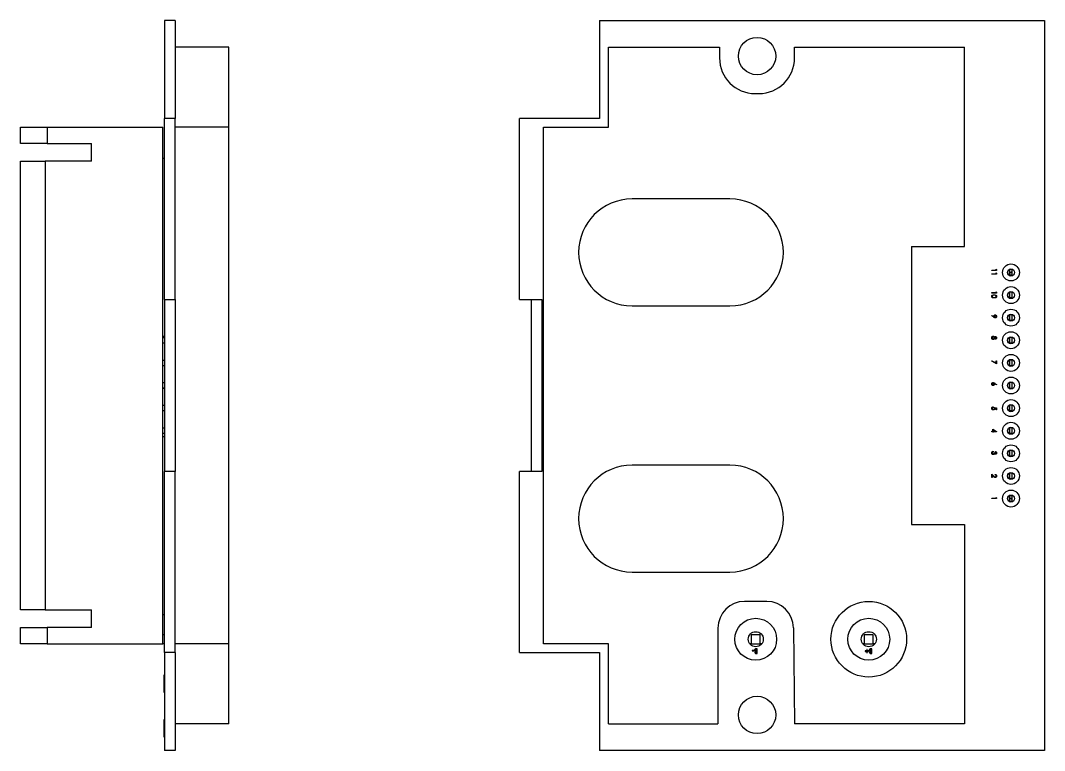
# Model space of a CAD drawing. Header units: millimetres. Extents: x 116 to 323, y 112 to 194.
# Drawn here: x 208 to 323.1, y 112.2 to 194.2 of the extents above; entities that cross this region are included whole.
import ezdxf

# ---------------------------------------------------------------- set-up
doc = ezdxf.new("R2010")
doc.units = ezdxf.units.MM

msp = doc.modelspace()

# ---------------------------------------------------------------- linework, layer by layer
at = {"color": 7, "linetype": 'Continuous', "lineweight": 25}
for p, q in [((225.39, 194.18), (224.19, 194.18)), ((224.19, 194.18), (224.19, 183.18)), ((225.39, 194.18), (225.39, 183.18)), ((273.06, 194.18), (273.06, 183.18)), ((273.06, 194.18), (323.06, 194.18)), ((323.06, 194.18), (323.06, 112.18)), ((231.39, 191.18), (225.39, 191.18)), ((231.39, 182.18), (231.39, 191.18)), ((274.06, 182.18), (274.06, 191.18)), ((274.06, 191.18), (286.54, 191.18)), ((286.54, 191.18), (286.54, 189.97)), ((294.97, 189.97), (294.97, 191.18)), ((294.97, 191.18), (314.06, 191.18)), ((314.06, 168.78), (314.06, 191.18)), ((290.54, 185.97), (290.97, 185.97)), ((225.39, 183.18), (224.19, 183.18)), ((224.19, 162.83), (224.19, 183.18)), ((225.39, 162.83), (225.39, 183.18)), ((264.06, 162.83), (264.06, 183.18)), ((273.06, 183.18), (264.06, 183.18)), ((207.99, 180.38), (207.99, 182.18)), ((207.99, 182.18), (210.99, 182.18)), ((210.99, 182.18), (210.99, 180.38)), ((210.99, 182.18), (223.99, 182.18)), ((223.99, 124.18), (223.99, 182.18)), ((231.39, 182.18), (225.39, 182.18)), ((231.39, 124.18), (231.39, 182.18)), ((266.76, 124.18), (266.76, 182.18)), ((266.76, 182.18), (274.06, 182.18)), ((210.99, 180.38), (207.99, 180.38)), ((210.99, 180.38), (215.99, 180.38)), ((215.99, 178.38), (215.99, 180.38)), ((207.99, 127.98), (207.99, 178.38)), ((207.99, 178.38), (210.76, 178.38)), ((210.76, 178.38), (210.76, 127.98)), ((215.99, 178.38), (210.76, 178.38)), ((223.99, 178.72), (224.19, 178.72)), ((287.71, 174.13), (276.71, 174.13)), ((308.11, 168.78), (314.06, 168.78)), ((308.11, 168.78), (308.11, 137.58)), ((317.13, 166.15), (317.61, 166.15)), ((317.13, 166.1), (317.13, 166.15)), ((317.66, 166.1), (317.13, 166.1)), ((317.13, 165.74), (317.61, 165.74)), ((317.13, 165.69), (317.13, 165.74)), ((317.61, 166.15), (317.61, 166.23)), ((317.61, 166.23), (317.66, 166.2)), ((317.61, 165.74), (317.61, 165.82)), ((317.61, 165.82), (317.66, 165.79)), ((317.66, 166.2), (317.66, 166.1)), ((317.66, 165.79), (317.66, 165.69)), ((319.04, 166.2), (319.12, 166.2)), ((319.12, 165.56), (319.12, 166.2)), ((319.16, 166.2), (319.12, 166.2)), ((319.16, 165.56), (319.16, 166.2)), ((319.41, 166.2), (319.16, 166.2)), ((319.41, 165.56), (319.41, 166.2)), ((317.66, 165.69), (317.13, 165.69)), ((319.12, 165.56), (319.04, 165.56)), ((319.12, 165.56), (319.16, 165.56)), ((319.41, 165.56), (319.16, 165.56)), ((317.13, 163.62), (317.61, 163.62)), ((317.13, 163.57), (317.13, 163.62)), ((317.66, 163.57), (317.13, 163.57)), ((317.61, 163.62), (317.61, 163.7)), ((317.61, 163.7), (317.66, 163.67)), ((317.66, 163.67), (317.66, 163.57)), ((319.04, 163.66), (319.12, 163.66)), ((319.12, 163.02), (319.12, 163.66)), ((319.16, 163.66), (319.12, 163.66)), ((319.16, 163.02), (319.16, 163.66)), ((319.41, 163.66), (319.16, 163.66)), ((319.41, 163.02), (319.41, 163.66)), ((224.19, 162.83), (225.39, 162.83)), ((224.19, 162.83), (224.19, 143.53)), ((225.39, 162.83), (225.39, 143.53)), ((264.06, 162.83), (266.56, 162.83)), ((265.41, 143.53), (265.41, 162.83)), ((266.56, 162.83), (266.56, 143.53)), ((319.12, 163.02), (319.04, 163.02)), ((319.12, 163.02), (319.16, 163.02)), ((319.41, 163.02), (319.16, 163.02)), ((276.71, 162.13), (287.71, 162.13)), ((319.04, 161.12), (319.12, 161.12)), ((319.12, 160.48), (319.12, 161.12)), ((319.16, 161.12), (319.12, 161.12)), ((319.16, 160.48), (319.16, 161.12)), ((319.41, 161.12), (319.16, 161.12)), ((319.41, 160.48), (319.41, 161.12)), ((317.12, 161), (317.15, 161.04)), ((317.36, 160.84), (317.12, 161)), ((317.15, 161.04), (317.36, 160.89)), ((319.12, 160.48), (319.04, 160.48)), ((319.12, 160.48), (319.16, 160.48)), ((319.41, 160.48), (319.16, 160.48)), ((223.99, 158.72), (224.19, 158.72)), ((223.99, 158.58), (224.15, 158.58)), ((224.19, 158.51), (223.99, 158.56)), ((223.99, 157.96), (224.19, 158.02)), ((224.15, 157.94), (223.99, 157.94)), ((224.19, 158.58), (224.15, 158.58)), ((224.15, 158.52), (224.15, 158.58)), ((224.15, 157.94), (224.15, 158.01)), ((224.15, 157.94), (224.19, 157.94)), ((319.04, 158.58), (319.12, 158.58)), ((319.12, 157.94), (319.04, 157.94)), ((319.12, 157.94), (319.12, 158.58)), ((319.16, 158.58), (319.12, 158.58)), ((319.12, 157.94), (319.16, 157.94)), ((319.41, 158.58), (319.16, 158.58)), ((319.16, 157.94), (319.16, 158.58)), ((319.41, 157.94), (319.16, 157.94)), ((319.41, 157.94), (319.41, 158.58)), ((223.99, 156.04), (224.15, 156.04)), ((224.19, 155.97), (223.99, 156.02)), ((223.99, 155.42), (224.19, 155.48)), ((224.15, 155.4), (223.99, 155.4)), ((224.19, 156.04), (224.15, 156.04)), ((224.15, 155.98), (224.15, 156.04)), ((224.15, 155.4), (224.15, 155.47)), ((224.15, 155.4), (224.19, 155.4)), ((317.12, 155.91), (317.14, 155.95)), ((317.66, 155.63), (317.12, 155.91)), ((317.14, 155.95), (317.61, 155.71)), ((317.61, 155.71), (317.61, 155.96)), ((317.61, 155.96), (317.66, 155.96)), ((317.66, 155.96), (317.66, 155.63)), ((319.04, 156.04), (319.12, 156.04)), ((319.12, 155.4), (319.04, 155.4)), ((319.12, 155.4), (319.12, 156.04)), ((319.16, 156.04), (319.12, 156.04)), ((319.12, 155.4), (319.16, 155.4)), ((319.16, 155.4), (319.16, 156.04)), ((319.41, 156.04), (319.16, 156.04)), ((319.41, 155.4), (319.16, 155.4)), ((319.41, 155.4), (319.41, 156.04)), ((223.99, 153.5), (224.15, 153.5)), ((224.19, 153.43), (223.99, 153.48)), ((224.19, 153.5), (224.15, 153.5)), ((224.15, 153.44), (224.15, 153.5)), ((317.65, 153.25), (317.43, 153.39)), ((317.44, 153.45), (317.68, 153.29)), ((317.68, 153.29), (317.65, 153.25)), ((319.04, 153.5), (319.12, 153.5)), ((319.12, 152.86), (319.12, 153.5)), ((319.16, 153.5), (319.12, 153.5)), ((319.16, 152.86), (319.16, 153.5)), ((319.41, 153.5), (319.16, 153.5)), ((319.41, 152.86), (319.41, 153.5)), ((223.99, 152.88), (224.19, 152.94)), ((224.15, 152.86), (223.99, 152.86)), ((224.15, 152.86), (224.15, 152.93)), ((224.15, 152.86), (224.19, 152.86)), ((319.12, 152.86), (319.04, 152.86)), ((319.12, 152.86), (319.16, 152.86)), ((319.41, 152.86), (319.16, 152.86)), ((223.99, 150.96), (224.15, 150.96)), ((224.19, 150.89), (223.99, 150.94)), ((224.19, 150.96), (224.15, 150.96)), ((224.15, 150.9), (224.15, 150.96)), ((317.27, 150.78), (317.27, 150.73)), ((319.04, 150.96), (319.12, 150.96)), ((319.12, 150.32), (319.12, 150.96)), ((319.16, 150.96), (319.12, 150.96)), ((319.41, 150.96), (319.16, 150.96)), ((319.16, 150.32), (319.16, 150.96)), ((319.41, 150.32), (319.41, 150.96)), ((223.99, 150.34), (224.19, 150.4)), ((224.15, 150.32), (223.99, 150.32)), ((224.15, 150.32), (224.15, 150.39)), ((224.15, 150.32), (224.19, 150.32)), ((317.4, 150.72), (317.66, 150.67)), ((317.61, 150.63), (317.47, 150.66)), ((317.61, 150.45), (317.61, 150.63)), ((317.66, 150.45), (317.61, 150.45)), ((317.66, 150.67), (317.66, 150.45)), ((319.12, 150.32), (319.04, 150.32)), ((319.12, 150.32), (319.16, 150.32)), ((319.41, 150.32), (319.16, 150.32)), ((223.99, 148.42), (224.15, 148.42)), ((224.19, 148.35), (223.99, 148.4)), ((223.99, 147.8), (224.19, 147.86)), ((224.15, 147.78), (223.99, 147.78)), ((223.99, 147.44), (224.19, 147.44)), ((224.19, 148.42), (224.15, 148.42)), ((224.15, 148.36), (224.15, 148.42)), ((224.15, 147.78), (224.15, 147.85)), ((224.15, 147.78), (224.19, 147.78)), ((317.13, 148.04), (317.26, 148.04)), ((317.13, 147.99), (317.13, 148.04)), ((317.26, 147.99), (317.13, 147.99)), ((317.26, 148.04), (317.26, 148.29)), ((317.26, 148.29), (317.68, 148)), ((317.26, 147.93), (317.26, 147.99)), ((317.31, 147.93), (317.26, 147.93)), ((317.54, 148.04), (317.31, 148.2)), ((317.31, 148.2), (317.31, 148.04)), ((317.31, 148.04), (317.54, 148.04)), ((317.31, 147.99), (317.31, 147.93)), ((317.68, 147.99), (317.31, 147.99)), ((317.68, 148), (317.68, 147.99)), ((319.04, 148.42), (319.12, 148.42)), ((319.12, 147.78), (319.04, 147.78)), ((319.12, 147.78), (319.12, 148.42)), ((319.16, 148.42), (319.12, 148.42)), ((319.12, 147.78), (319.16, 147.78)), ((319.16, 147.78), (319.16, 148.42)), ((319.41, 148.42), (319.16, 148.42)), ((319.41, 147.78), (319.16, 147.78)), ((319.41, 147.78), (319.41, 148.42)), ((317.28, 145.79), (317.28, 145.74)), ((317.4, 145.64), (317.45, 145.64)), ((317.54, 145.72), (317.54, 145.77)), ((319.04, 145.88), (319.12, 145.88)), ((319.12, 145.24), (319.04, 145.24)), ((319.12, 145.24), (319.12, 145.88)), ((319.16, 145.88), (319.12, 145.88)), ((319.12, 145.24), (319.16, 145.24)), ((319.16, 145.24), (319.16, 145.88)), ((319.41, 145.88), (319.16, 145.88)), ((319.41, 145.24), (319.16, 145.24)), ((319.41, 145.24), (319.41, 145.88)), ((287.71, 144.23), (276.71, 144.23)), ((225.39, 143.53), (224.19, 143.53)), ((224.19, 123.18), (224.19, 143.53)), ((225.39, 123.18), (225.39, 143.53)), ((264.06, 123.18), (264.06, 143.53)), ((266.56, 143.53), (264.06, 143.53)), ((317.13, 143.21), (317.35, 143)), ((317.13, 142.85), (317.13, 143.21)), ((317.19, 142.85), (317.13, 142.85)), ((317.19, 143.09), (317.19, 142.85)), ((317.33, 142.96), (317.19, 143.09)), ((317.5, 143.14), (317.5, 143.18)), ((319.04, 143.34), (319.12, 143.34)), ((319.12, 142.7), (319.04, 142.7)), ((319.12, 142.7), (319.12, 143.34)), ((319.16, 143.34), (319.12, 143.34)), ((319.12, 142.7), (319.16, 142.7)), ((319.41, 143.34), (319.16, 143.34)), ((319.16, 142.7), (319.16, 143.34)), ((319.41, 142.7), (319.16, 142.7)), ((319.41, 142.7), (319.41, 143.34)), ((317.13, 140.52), (317.61, 140.52)), ((317.13, 140.47), (317.13, 140.52)), ((317.66, 140.47), (317.13, 140.47)), ((317.61, 140.52), (317.61, 140.6)), ((317.61, 140.6), (317.66, 140.57)), ((317.66, 140.57), (317.66, 140.47)), ((319.04, 140.8), (319.12, 140.8)), ((319.12, 140.16), (319.12, 140.8)), ((319.16, 140.8), (319.12, 140.8)), ((319.16, 140.16), (319.16, 140.8)), ((319.41, 140.8), (319.16, 140.8)), ((319.41, 140.16), (319.41, 140.8)), ((319.12, 140.16), (319.04, 140.16)), ((319.12, 140.16), (319.16, 140.16)), ((319.41, 140.16), (319.16, 140.16)), ((308.11, 137.58), (314.06, 137.58)), ((314.06, 137.58), (314.06, 115.18)), ((276.71, 132.23), (287.71, 132.23)), ((291.84, 128.93), (289.36, 128.93)), ((210.76, 127.98), (207.99, 127.98)), ((210.76, 127.98), (215.99, 127.98)), ((215.99, 125.98), (215.99, 127.98)), ((223.99, 127.44), (224.19, 127.44)), ((207.99, 124.18), (207.99, 125.98)), ((207.99, 125.98), (210.99, 125.98)), ((210.99, 125.98), (210.99, 124.18)), ((215.99, 125.98), (210.99, 125.98)), ((286.36, 125.93), (286.36, 115.18)), ((294.84, 125.97), (294.97, 115.18)), ((224.19, 125.18), (223.99, 125.18)), ((290.11, 125.18), (290.11, 124.18)), ((291.11, 125.18), (290.11, 125.18)), ((291.11, 124.18), (291.11, 125.18)), ((302.81, 125.18), (302.81, 124.18)), ((303.81, 125.18), (302.81, 125.18)), ((303.81, 124.18), (303.81, 125.18)), ((210.99, 124.18), (207.99, 124.18)), ((210.99, 124.18), (223.99, 124.18)), ((224.19, 124.18), (223.99, 124.18)), ((225.39, 123.18), (224.19, 123.18)), ((224.19, 123.18), (224.19, 112.18)), ((231.39, 124.18), (225.39, 124.18)), ((225.39, 123.18), (225.39, 112.18)), ((231.39, 115.18), (231.39, 124.18)), ((264.06, 123.18), (273.06, 123.18)), ((274.06, 124.18), (266.76, 124.18)), ((273.06, 123.18), (273.06, 112.18)), ((274.06, 115.18), (274.06, 124.18)), ((290.11, 124.18), (289.92, 124.18)), ((290.11, 124.18), (291.11, 124.18)), ((290.41, 123.43), (290.21, 123.43)), ((290.21, 123.43), (290.21, 123.38)), ((290.21, 123.38), (290.41, 123.38)), ((290.41, 123.38), (290.41, 123.43)), ((290.78, 123.61), (290.64, 123.61)), ((290.67, 123.55), (290.73, 123.55)), ((290.73, 123.13), (290.67, 123.13)), ((290.73, 123.36), (290.7, 123.36)), ((290.7, 123.3), (290.73, 123.3)), ((290.73, 123.55), (290.73, 123.36)), ((290.73, 123.3), (290.73, 123.13)), ((290.78, 123.08), (290.78, 123.61)), ((291.3, 124.18), (291.11, 124.18)), ((302.81, 124.18), (302.62, 124.18)), ((302.81, 124.18), (303.81, 124.18)), ((303.08, 123.37), (302.92, 123.37)), ((302.92, 123.37), (302.92, 123.32)), ((302.92, 123.32), (303.08, 123.32)), ((303.12, 123.52), (303.08, 123.52)), ((303.08, 123.52), (303.08, 123.37)), ((303.08, 123.32), (303.08, 123.17)), ((303.08, 123.17), (303.12, 123.17)), ((303.12, 123.37), (303.12, 123.52)), ((303.28, 123.37), (303.12, 123.37)), ((303.12, 123.17), (303.12, 123.32)), ((303.12, 123.32), (303.28, 123.32)), ((303.28, 123.32), (303.28, 123.37)), ((303.67, 123.61), (303.53, 123.61)), ((303.56, 123.55), (303.63, 123.55)), ((303.63, 123.13), (303.56, 123.13)), ((303.59, 123.3), (303.63, 123.3)), ((303.63, 123.36), (303.6, 123.36)), ((303.63, 123.55), (303.63, 123.36)), ((303.63, 123.3), (303.63, 123.13)), ((303.67, 123.08), (303.67, 123.61)), ((304, 124.18), (303.81, 124.18)), ((290.68, 123.08), (290.78, 123.08)), ((303.57, 123.08), (303.67, 123.08)), ((224.14, 118.68), (224.14, 120.68)), ((224.14, 120.68), (224.19, 120.68)), ((224.14, 118.68), (224.19, 118.68)), ((224.14, 115.68), (224.19, 115.68)), ((224.14, 113.68), (224.14, 115.68)), ((231.39, 115.18), (225.39, 115.18)), ((274.06, 115.18), (286.36, 115.18)), ((314.06, 115.18), (294.97, 115.18)), ((224.14, 113.68), (224.19, 113.68)), ((225.39, 112.18), (224.19, 112.18)), ((323.06, 112.18), (273.06, 112.18))]:
    msp.add_line(p, q, dxfattribs=at)
for centre, radius in [((290.76, 190.18), 2.1), ((319.29, 165.88), 0.95), ((319.29, 165.88), 0.4), ((319.29, 165.88), 0.05), ((319.29, 163.34), 0.95), ((319.29, 163.34), 0.4), ((319.29, 160.8), 0.95), ((319.29, 160.8), 0.4), ((319.29, 158.26), 0.95), ((319.29, 158.26), 0.4), ((319.29, 155.72), 0.95), ((319.29, 155.72), 0.4), ((319.29, 153.18), 0.95), ((319.29, 153.18), 0.4), ((319.29, 150.64), 0.95), ((319.29, 150.64), 0.4), ((319.29, 148.1), 0.95), ((319.29, 148.1), 0.4), ((319.29, 145.56), 0.95), ((319.29, 145.56), 0.4), ((319.29, 143.02), 0.95), ((319.29, 143.02), 0.4), ((319.29, 140.48), 0.95), ((319.29, 140.48), 0.4), ((319.29, 140.48), 0.05), ((303.31, 124.68), 4.25), ((290.61, 124.68), 2.35), ((303.31, 124.68), 2.35), ((290.61, 124.68), 0.85), ((303.31, 124.68), 0.85), ((290.76, 116.18), 2.1)]:
    msp.add_circle(centre, radius, dxfattribs=at)
for centre, radius, start, end in [((290.54, 189.97), 4, 180, 270), ((290.97, 189.97), 4, 270, 0), ((276.71, 168.13), 6, 90, 270), ((287.71, 168.13), 6, 270, 90), ((276.71, 138.23), 6, 90, 270), ((287.71, 138.23), 6, 270, 90), ((289.36, 125.93), 3, 90, 180), ((291.84, 125.93), 3, 0.6917, 90)]:
    msp.add_arc(centre, radius, start, end, dxfattribs=at)
for points, knots in [([(317.12, 163.2), (317.12, 163.21), (317.12, 163.24), (317.15, 163.3), (317.24, 163.37), (317.34, 163.37), (317.4, 163.37)], [0, 0, 0, 0, 0.1255507, 0.25109, 0.5002501, 1, 1, 1, 1]), ([(317.4, 163.01), (317.34, 163.02), (317.24, 163.02), (317.15, 163.09), (317.12, 163.15), (317.12, 163.18), (317.12, 163.2)], [0, 0, 0, 0, 0.499407, 0.748743, 0.874372, 1, 1, 1, 1]), ([(317.4, 163.33), (317.35, 163.32), (317.28, 163.32), (317.2, 163.27), (317.18, 163.23), (317.18, 163.21), (317.18, 163.19)], [0, 0, 0, 0, 0.500291, 0.749086, 0.874606, 1, 1, 1, 1]), ([(317.18, 163.19), (317.18, 163.18), (317.18, 163.15), (317.21, 163.11), (317.25, 163.09), (317.27, 163.08)], [0, 0, 0, 0, 0.280257, 0.560781, 1, 1, 1, 1]), ([(317.27, 163.08), (317.29, 163.07), (317.33, 163.06), (317.38, 163.06), (317.4, 163.06)], [0, 0, 0, 0, 0.559599, 1, 1, 1, 1]), ([(317.4, 163.37), (317.46, 163.37), (317.54, 163.37), (317.62, 163.32), (317.65, 163.28), (317.67, 163.24), (317.68, 163.21), (317.68, 163.2)], [0, 0, 0, 0, 0.498702, 0.624177, 0.749467, 0.874745, 1, 1, 1, 1]), ([(317.62, 163.19), (317.62, 163.21), (317.62, 163.23), (317.6, 163.26), (317.57, 163.29), (317.51, 163.32), (317.45, 163.32), (317.4, 163.33)], [0, 0, 0, 0, 0.125139, 0.250418, 0.375519, 0.500847, 1, 1, 1, 1]), ([(317.68, 163.2), (317.68, 163.18), (317.67, 163.15), (317.65, 163.09), (317.56, 163.02), (317.46, 163.02), (317.4, 163.01)], [0, 0, 0, 0, 0.1256, 0.251197, 0.500581, 1, 1, 1, 1]), ([(317.4, 163.06), (317.45, 163.06), (317.52, 163.07), (317.59, 163.11), (317.62, 163.16), (317.62, 163.18), (317.62, 163.19)], [0, 0, 0, 0, 0.500072, 0.749021, 0.874598, 1, 1, 1, 1]), ([(317.36, 160.95), (317.36, 160.97), (317.37, 161.02), (317.41, 161.07), (317.46, 161.11), (317.5, 161.11), (317.52, 161.11)], [0, 0, 0, 0, 0.279814, 0.559489, 0.779635, 1, 1, 1, 1]), ([(317.52, 161.11), (317.54, 161.11), (317.59, 161.1), (317.64, 161.05), (317.67, 161), (317.68, 160.96), (317.68, 160.94)], [0, 0, 0, 0, 0.279538, 0.558851, 0.779452, 1, 1, 1, 1]), ([(317.36, 160.89), (317.36, 160.9), (317.36, 160.92), (317.36, 160.94), (317.36, 160.95)], [0, 0, 0, 0, 0.559944, 1, 1, 1, 1]), ([(317.51, 160.78), (317.5, 160.78), (317.46, 160.78), (317.42, 160.8), (317.39, 160.82), (317.37, 160.83), (317.36, 160.84)], [0, 0, 0, 0, 0.339295, 0.559425, 0.779695, 1, 1, 1, 1]), ([(317.52, 161.06), (317.5, 161.06), (317.47, 161.05), (317.43, 161.02), (317.42, 160.98), (317.41, 160.95), (317.41, 160.94)], [0, 0, 0, 0, 0.278472, 0.558424, 0.779098, 1, 1, 1, 1]), ([(317.41, 160.94), (317.41, 160.92), (317.42, 160.89), (317.44, 160.85), (317.48, 160.83), (317.51, 160.83), (317.52, 160.83)], [0, 0, 0, 0, 0.2803193, 0.5595299, 0.7797528, 1, 1, 1, 1]), ([(317.68, 160.94), (317.67, 160.92), (317.67, 160.87), (317.63, 160.81), (317.57, 160.78), (317.53, 160.78), (317.51, 160.78)], [0, 0, 0, 0, 0.27973, 0.559163, 0.779612, 1, 1, 1, 1]), ([(317.62, 160.94), (317.62, 160.96), (317.62, 160.99), (317.59, 161.03), (317.56, 161.06), (317.53, 161.06), (317.52, 161.06)], [0, 0, 0, 0, 0.280092, 0.560011, 0.780131, 1, 1, 1, 1]), ([(317.52, 160.83), (317.53, 160.83), (317.57, 160.83), (317.6, 160.87), (317.62, 160.91), (317.62, 160.93), (317.62, 160.94)], [0, 0, 0, 0, 0.278722, 0.558569, 0.779171, 1, 1, 1, 1]), ([(317.12, 158.53), (317.12, 158.56), (317.13, 158.61), (317.17, 158.67), (317.22, 158.71), (317.26, 158.71), (317.28, 158.71)], [0, 0, 0, 0, 0.280545, 0.559269, 0.779816, 1, 1, 1, 1]), ([(317.18, 158.39), (317.16, 158.42), (317.12, 158.46), (317.12, 158.51), (317.12, 158.53)], [0, 0, 0, 0, 0.557758, 1, 1, 1, 1]), ([(317.28, 158.67), (317.27, 158.66), (317.23, 158.66), (317.18, 158.61), (317.18, 158.56), (317.18, 158.53)], [0, 0, 0, 0, 0.279833, 0.560198, 1, 1, 1, 1]), ([(317.18, 158.53), (317.18, 158.52), (317.18, 158.48), (317.21, 158.43), (317.24, 158.41), (317.27, 158.4), (317.29, 158.4)], [0, 0, 0, 0, 0.280602, 0.559962, 0.78018, 1, 1, 1, 1]), ([(317.29, 158.35), (317.27, 158.36), (317.23, 158.36), (317.19, 158.38), (317.18, 158.39)], [0, 0, 0, 0, 0.559346, 1, 1, 1, 1]), ([(317.28, 158.71), (317.3, 158.71), (317.34, 158.71), (317.39, 158.67), (317.42, 158.63), (317.43, 158.61)], [0, 0, 0, 0, 0.279987, 0.559901, 1, 1, 1, 1]), ([(317.4, 158.53), (317.4, 158.55), (317.39, 158.59), (317.36, 158.63), (317.33, 158.66), (317.3, 158.66), (317.28, 158.67)], [0, 0, 0, 0, 0.280283, 0.560138, 0.780298, 1, 1, 1, 1]), ([(317.29, 158.4), (317.31, 158.4), (317.34, 158.41), (317.38, 158.45), (317.4, 158.49), (317.4, 158.52), (317.4, 158.53)], [0, 0, 0, 0, 0.278303, 0.558509, 0.779146, 1, 1, 1, 1]), ([(317.43, 158.46), (317.41, 158.43), (317.39, 158.38), (317.33, 158.36), (317.3, 158.35), (317.29, 158.35)], [0, 0, 0, 0, 0.558271, 0.779089, 1, 1, 1, 1]), ([(317.43, 158.61), (317.44, 158.63), (317.47, 158.66), (317.51, 158.68), (317.53, 158.68), (317.54, 158.69)], [0, 0, 0, 0, 0.557752, 0.778932, 1, 1, 1, 1]), ([(317.54, 158.38), (317.53, 158.38), (317.5, 158.38), (317.46, 158.41), (317.44, 158.44), (317.43, 158.46)], [0, 0, 0, 0, 0.280159, 0.560243, 1, 1, 1, 1]), ([(317.54, 158.64), (317.53, 158.64), (317.5, 158.63), (317.47, 158.6), (317.46, 158.57), (317.45, 158.54), (317.45, 158.53)], [0, 0, 0, 0, 0.277721, 0.558224, 0.779072, 1, 1, 1, 1]), ([(317.45, 158.53), (317.45, 158.52), (317.46, 158.49), (317.48, 158.46), (317.51, 158.43), (317.53, 158.43), (317.54, 158.43)], [0, 0, 0, 0, 0.280237, 0.5601454, 0.7804348, 1, 1, 1, 1]), ([(317.54, 158.69), (317.56, 158.68), (317.61, 158.67), (317.65, 158.63), (317.67, 158.58), (317.68, 158.55), (317.68, 158.53)], [0, 0, 0, 0, 0.2788058, 0.5584573, 0.7791595, 1, 1, 1, 1]), ([(317.62, 158.53), (317.62, 158.55), (317.62, 158.58), (317.6, 158.61), (317.57, 158.63), (317.55, 158.64), (317.54, 158.64)], [0, 0, 0, 0, 0.280651, 0.560566, 0.78062, 1, 1, 1, 1]), ([(317.68, 158.53), (317.67, 158.51), (317.67, 158.47), (317.64, 158.42), (317.59, 158.39), (317.56, 158.38), (317.54, 158.38)], [0, 0, 0, 0, 0.279929, 0.559623, 0.779946, 1, 1, 1, 1]), ([(317.54, 158.43), (317.56, 158.43), (317.58, 158.44), (317.62, 158.48), (317.62, 158.51), (317.62, 158.53)], [0, 0, 0, 0, 0.278971, 0.559919, 1, 1, 1, 1]), ([(317.12, 153.35), (317.12, 153.37), (317.13, 153.42), (317.17, 153.47), (317.23, 153.5), (317.26, 153.51), (317.28, 153.51)], [0, 0, 0, 0, 0.27967, 0.559085, 0.779558, 1, 1, 1, 1]), ([(317.28, 153.18), (317.26, 153.18), (317.21, 153.19), (317.16, 153.24), (317.13, 153.29), (317.12, 153.33), (317.12, 153.35)], [0, 0, 0, 0, 0.279631, 0.55896, 0.779478, 1, 1, 1, 1]), ([(317.28, 153.46), (317.26, 153.46), (317.23, 153.45), (317.2, 153.42), (317.18, 153.38), (317.18, 153.36), (317.18, 153.34)], [0, 0, 0, 0, 0.279059, 0.55882, 0.779303, 1, 1, 1, 1]), ([(317.18, 153.34), (317.18, 153.33), (317.18, 153.3), (317.21, 153.26), (317.24, 153.23), (317.27, 153.23), (317.28, 153.23)], [0, 0, 0, 0, 0.280018, 0.559853, 0.779987, 1, 1, 1, 1]), ([(317.28, 153.51), (317.3, 153.51), (317.33, 153.5), (317.37, 153.49), (317.4, 153.47), (317.43, 153.46), (317.44, 153.45)], [0, 0, 0, 0, 0.339374, 0.559486, 0.779731, 1, 1, 1, 1]), ([(317.39, 153.35), (317.38, 153.37), (317.38, 153.4), (317.35, 153.43), (317.32, 153.46), (317.29, 153.46), (317.28, 153.46)], [0, 0, 0, 0, 0.280127, 0.559515, 0.779719, 1, 1, 1, 1]), ([(317.28, 153.23), (317.3, 153.23), (317.33, 153.24), (317.36, 153.27), (317.38, 153.31), (317.38, 153.34), (317.39, 153.35)], [0, 0, 0, 0, 0.278754, 0.558605, 0.779147, 1, 1, 1, 1]), ([(317.44, 153.34), (317.44, 153.32), (317.43, 153.27), (317.39, 153.22), (317.34, 153.19), (317.3, 153.18), (317.28, 153.18)], [0, 0, 0, 0, 0.279638, 0.559326, 0.779527, 1, 1, 1, 1]), ([(317.43, 153.39), (317.44, 153.38), (317.44, 153.37), (317.44, 153.35), (317.44, 153.34)], [0, 0, 0, 0, 0.55991, 1, 1, 1, 1]), ([(317.12, 150.62), (317.12, 150.64), (317.13, 150.68), (317.17, 150.74), (317.22, 150.77), (317.25, 150.77), (317.27, 150.78)], [0, 0, 0, 0, 0.2796245, 0.5590192, 0.7793803, 1, 1, 1, 1]), ([(317.31, 150.43), (317.28, 150.44), (317.23, 150.44), (317.16, 150.49), (317.13, 150.55), (317.12, 150.6), (317.12, 150.62)], [0, 0, 0, 0, 0.279864, 0.559271, 0.779424, 1, 1, 1, 1]), ([(317.27, 150.73), (317.26, 150.73), (317.23, 150.72), (317.2, 150.69), (317.18, 150.65), (317.18, 150.63), (317.18, 150.61)], [0, 0, 0, 0, 0.2800502, 0.5591657, 0.7795831, 1, 1, 1, 1]), ([(317.18, 150.61), (317.18, 150.59), (317.18, 150.55), (317.22, 150.51), (317.26, 150.48), (317.29, 150.48), (317.31, 150.48)], [0, 0, 0, 0, 0.279617, 0.559357, 0.779559, 1, 1, 1, 1]), ([(317.31, 150.48), (317.33, 150.48), (317.36, 150.49), (317.4, 150.52), (317.42, 150.56), (317.43, 150.59), (317.43, 150.61)], [0, 0, 0, 0, 0.279539, 0.5586168, 0.7790473, 1, 1, 1, 1]), ([(317.48, 150.6), (317.48, 150.57), (317.47, 150.52), (317.42, 150.47), (317.37, 150.44), (317.33, 150.43), (317.31, 150.43)], [0, 0, 0, 0, 0.279688, 0.559025, 0.779292, 1, 1, 1, 1]), ([(317.43, 150.61), (317.42, 150.63), (317.42, 150.67), (317.41, 150.71), (317.4, 150.72)], [0, 0, 0, 0, 0.559416, 1, 1, 1, 1]), ([(317.47, 150.66), (317.47, 150.65), (317.48, 150.63), (317.48, 150.61), (317.48, 150.6)], [0, 0, 0, 0, 0.560064, 1, 1, 1, 1]), ([(317.12, 145.61), (317.12, 145.64), (317.13, 145.68), (317.17, 145.74), (317.22, 145.77), (317.26, 145.78), (317.28, 145.79)], [0, 0, 0, 0, 0.279886, 0.558979, 0.779263, 1, 1, 1, 1]), ([(317.29, 145.43), (317.27, 145.43), (317.21, 145.44), (317.16, 145.49), (317.13, 145.55), (317.12, 145.59), (317.12, 145.61)], [0, 0, 0, 0, 0.279304, 0.558838, 0.779277, 1, 1, 1, 1]), ([(317.2, 145.7), (317.19, 145.68), (317.18, 145.66), (317.18, 145.62), (317.18, 145.61)], [0, 0, 0, 0, 0.558748, 1, 1, 1, 1]), ([(317.18, 145.61), (317.18, 145.59), (317.18, 145.56), (317.21, 145.51), (317.24, 145.48), (317.27, 145.48), (317.29, 145.48)], [0, 0, 0, 0, 0.2805991, 0.5601509, 0.7803026, 1, 1, 1, 1]), ([(317.28, 145.74), (317.26, 145.74), (317.23, 145.73), (317.21, 145.71), (317.2, 145.7)], [0, 0, 0, 0, 0.560694, 1, 1, 1, 1]), ([(317.29, 145.48), (317.3, 145.48), (317.31, 145.48), (317.35, 145.49), (317.39, 145.54), (317.4, 145.6), (317.4, 145.64)], [0, 0, 0, 0, 0.125587, 0.251191, 0.500605, 1, 1, 1, 1]), ([(317.39, 145.46), (317.37, 145.45), (317.34, 145.43), (317.31, 145.43), (317.29, 145.43)], [0, 0, 0, 0, 0.559419, 1, 1, 1, 1]), ([(317.43, 145.52), (317.42, 145.5), (317.41, 145.48), (317.39, 145.47), (317.39, 145.46)], [0, 0, 0, 0, 0.559795, 1, 1, 1, 1]), ([(317.54, 145.46), (317.53, 145.46), (317.5, 145.46), (317.46, 145.48), (317.44, 145.5), (317.43, 145.52)], [0, 0, 0, 0, 0.280508, 0.560792, 1, 1, 1, 1]), ([(317.45, 145.64), (317.46, 145.61), (317.46, 145.56), (317.49, 145.52), (317.52, 145.5), (317.53, 145.5), (317.54, 145.5)], [0, 0, 0, 0, 0.4994185, 0.749016, 0.8745437, 1, 1, 1, 1]), ([(317.54, 145.77), (317.56, 145.76), (317.6, 145.75), (317.65, 145.71), (317.67, 145.66), (317.68, 145.63), (317.68, 145.61)], [0, 0, 0, 0, 0.280288, 0.55968, 0.779747, 1, 1, 1, 1]), ([(317.62, 145.61), (317.62, 145.62), (317.62, 145.65), (317.59, 145.69), (317.56, 145.71), (317.54, 145.72)], [0, 0, 0, 0, 0.280636, 0.560364, 1, 1, 1, 1]), ([(317.54, 145.5), (317.55, 145.51), (317.58, 145.51), (317.62, 145.55), (317.62, 145.59), (317.62, 145.61)], [0, 0, 0, 0, 0.278859, 0.560074, 1, 1, 1, 1]), ([(317.68, 145.61), (317.67, 145.59), (317.67, 145.55), (317.64, 145.49), (317.59, 145.46), (317.56, 145.46), (317.54, 145.46)], [0, 0, 0, 0, 0.280085, 0.559868, 0.780099, 1, 1, 1, 1]), ([(317.52, 142.85), (317.5, 142.85), (317.46, 142.86), (317.39, 142.9), (317.35, 142.94), (317.33, 142.96)], [0, 0, 0, 0, 0.2792879, 0.5591538, 1, 1, 1, 1]), ([(317.35, 143), (317.38, 142.97), (317.42, 142.94), (317.47, 142.9), (317.5, 142.9), (317.52, 142.9)], [0, 0, 0, 0, 0.560717, 0.780532, 1, 1, 1, 1]), ([(317.5, 143.18), (317.53, 143.18), (317.58, 143.18), (317.64, 143.13), (317.67, 143.07), (317.68, 143.03), (317.68, 143.01)], [0, 0, 0, 0, 0.280029, 0.559515, 0.779668, 1, 1, 1, 1]), ([(317.62, 143.01), (317.62, 143.03), (317.62, 143.07), (317.58, 143.11), (317.54, 143.13), (317.51, 143.14), (317.5, 143.14)], [0, 0, 0, 0, 0.279699, 0.558847, 0.779176, 1, 1, 1, 1]), ([(317.52, 142.9), (317.53, 142.9), (317.56, 142.91), (317.6, 142.94), (317.62, 142.98), (317.62, 143), (317.62, 143.01)], [0, 0, 0, 0, 0.279126, 0.558978, 0.77935, 1, 1, 1, 1]), ([(317.68, 143.01), (317.67, 142.99), (317.67, 142.94), (317.63, 142.89), (317.58, 142.86), (317.54, 142.85), (317.52, 142.85)], [0, 0, 0, 0, 0.27989, 0.559224, 0.779582, 1, 1, 1, 1]), ([(290.64, 123.61), (290.62, 123.6), (290.57, 123.6), (290.51, 123.56), (290.48, 123.51), (290.47, 123.47), (290.47, 123.46)], [0, 0, 0, 0, 0.280474, 0.559721, 0.779831, 1, 1, 1, 1]), ([(290.47, 123.46), (290.47, 123.44), (290.47, 123.41), (290.51, 123.35), (290.55, 123.33), (290.57, 123.32)], [0, 0, 0, 0, 0.280831, 0.561268, 1, 1, 1, 1]), ([(290.57, 123.32), (290.56, 123.31), (290.54, 123.3), (290.52, 123.26), (290.51, 123.23), (290.51, 123.21)], [0, 0, 0, 0, 0.280552, 0.560953, 1, 1, 1, 1]), ([(290.51, 123.21), (290.51, 123.19), (290.52, 123.14), (290.58, 123.08), (290.64, 123.08), (290.68, 123.08)], [0, 0, 0, 0, 0.2800821, 0.5595266, 1, 1, 1, 1]), ([(290.52, 123.46), (290.52, 123.46), (290.52, 123.48), (290.53, 123.51), (290.58, 123.55), (290.63, 123.55), (290.67, 123.55)], [0, 0, 0, 0, 0.125595, 0.251228, 0.50063, 1, 1, 1, 1]), ([(290.6, 123.36), (290.59, 123.37), (290.57, 123.37), (290.54, 123.4), (290.52, 123.43), (290.52, 123.45), (290.52, 123.46)], [0, 0, 0, 0, 0.28048, 0.560301, 0.780144, 1, 1, 1, 1]), ([(290.56, 123.21), (290.56, 123.22), (290.56, 123.23), (290.57, 123.26), (290.59, 123.27), (290.63, 123.3), (290.67, 123.3), (290.7, 123.3)], [0, 0, 0, 0, 0.125255, 0.250555, 0.375928, 0.501357, 1, 1, 1, 1]), ([(290.67, 123.13), (290.64, 123.13), (290.61, 123.13), (290.58, 123.16), (290.56, 123.18), (290.56, 123.2), (290.56, 123.21)], [0, 0, 0, 0, 0.499348, 0.625062, 0.7507, 1, 1, 1, 1]), ([(290.7, 123.36), (290.68, 123.36), (290.65, 123.36), (290.62, 123.36), (290.6, 123.36)], [0, 0, 0, 0, 0.560203, 1, 1, 1, 1]), ([(303.53, 123.61), (303.51, 123.6), (303.46, 123.6), (303.4, 123.56), (303.37, 123.51), (303.36, 123.47), (303.36, 123.46)], [0, 0, 0, 0, 0.280474, 0.559721, 0.779831, 1, 1, 1, 1]), ([(303.36, 123.46), (303.36, 123.44), (303.37, 123.41), (303.4, 123.35), (303.44, 123.33), (303.46, 123.32)], [0, 0, 0, 0, 0.280831, 0.561268, 1, 1, 1, 1]), ([(303.46, 123.32), (303.45, 123.31), (303.43, 123.3), (303.41, 123.26), (303.4, 123.23), (303.4, 123.21)], [0, 0, 0, 0, 0.280552, 0.560953, 1, 1, 1, 1]), ([(303.4, 123.21), (303.41, 123.19), (303.41, 123.14), (303.48, 123.08), (303.53, 123.08), (303.57, 123.08)], [0, 0, 0, 0, 0.280082, 0.559527, 1, 1, 1, 1]), ([(303.41, 123.46), (303.41, 123.46), (303.41, 123.48), (303.43, 123.51), (303.47, 123.55), (303.52, 123.55), (303.56, 123.55)], [0, 0, 0, 0, 0.125595, 0.251228, 0.50063, 1, 1, 1, 1]), ([(303.5, 123.36), (303.48, 123.37), (303.46, 123.37), (303.43, 123.4), (303.41, 123.43), (303.41, 123.45), (303.41, 123.46)], [0, 0, 0, 0, 0.28048, 0.560301, 0.780144, 1, 1, 1, 1]), ([(303.45, 123.21), (303.45, 123.22), (303.45, 123.23), (303.46, 123.26), (303.48, 123.27), (303.52, 123.3), (303.56, 123.3), (303.59, 123.3)], [0, 0, 0, 0, 0.125255, 0.250555, 0.375928, 0.501357, 1, 1, 1, 1]), ([(303.56, 123.13), (303.54, 123.13), (303.5, 123.13), (303.47, 123.16), (303.45, 123.18), (303.45, 123.2), (303.45, 123.21)], [0, 0, 0, 0, 0.499348, 0.625062, 0.7507, 1, 1, 1, 1]), ([(303.6, 123.36), (303.58, 123.36), (303.54, 123.36), (303.51, 123.36), (303.5, 123.36)], [0, 0, 0, 0, 0.560203, 1, 1, 1, 1])]:
    msp.add_open_spline(points, degree=3, knots=knots, dxfattribs=at)

doc.saveas('drawing.dxf')
